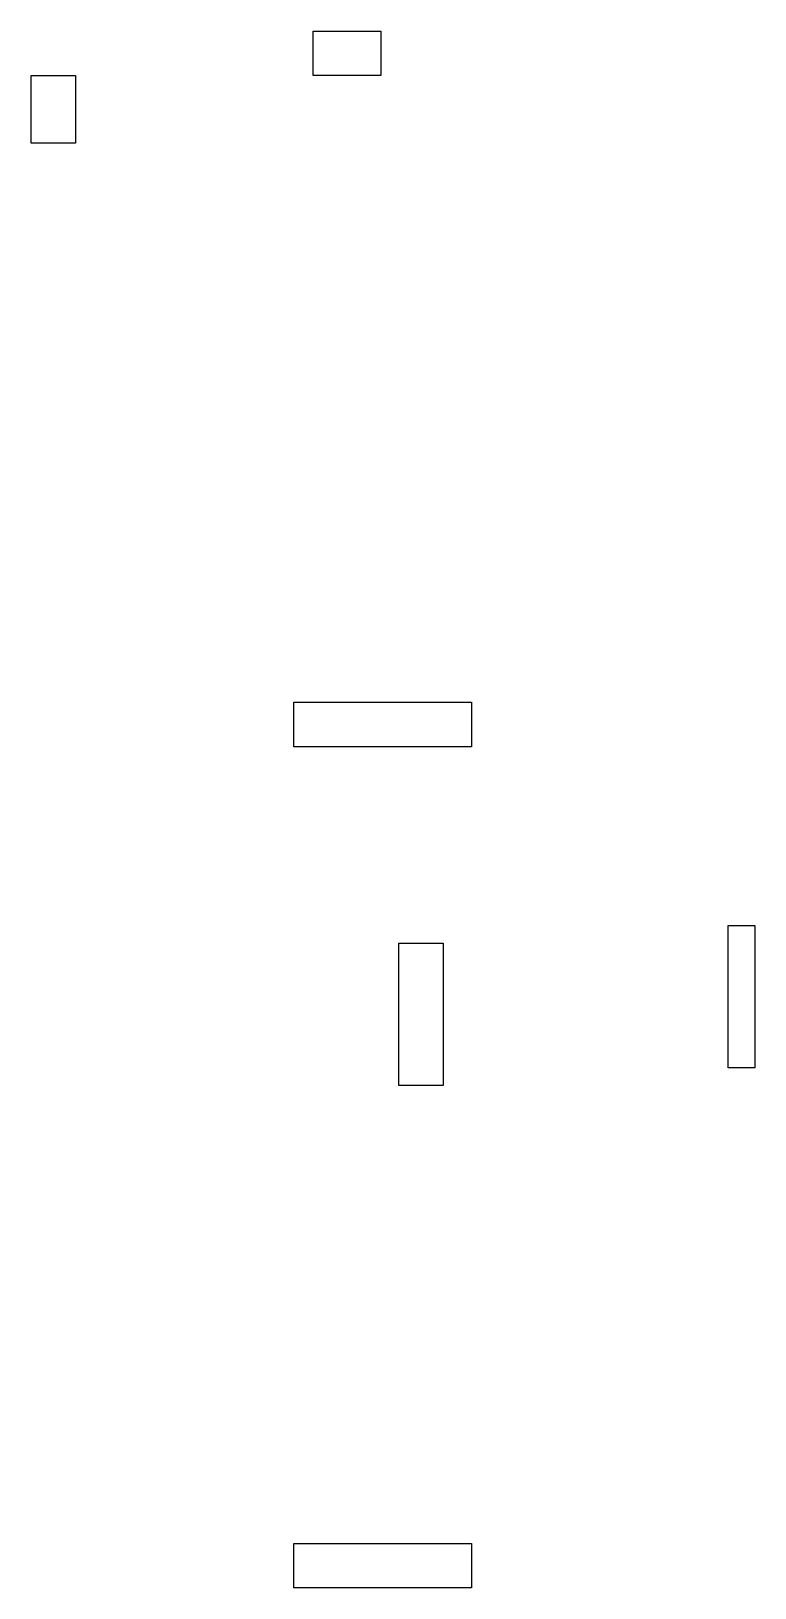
# Model space of a CAD drawing. Header units: metres. Extents: x 2057.2 to 2134.1, y 955.4 to 1040.4.
# Drawn here: x 2057.17 to 2061.25, y 968.23 to 976.99 of the extents above; entities that cross this region are included whole.
import ezdxf

# ---------------------------------------------------------------- set-up
doc = ezdxf.new("R2010")
doc.units = ezdxf.units.M
doc.linetypes.add('ACAD_ISO02W100', pattern=[15, 12, -3])

msp = doc.modelspace()

# ---------------------------------------------------------------- linework, layer by layer
at = {"color": 7}
for p, q in [((2058.7641, 976.7394), (2058.7641, 976.9894)), ((2058.7641, 976.9894), (2059.1441, 976.9894)), ((2059.1441, 976.9894), (2059.1441, 976.7394)), ((2057.175, 976.3594), (2057.175, 976.7394)), ((2057.175, 976.7394), (2057.425, 976.7394)), ((2057.425, 976.7394), (2057.425, 976.3594)), ((2059.1441, 976.7394), (2058.7641, 976.7394)), ((2057.425, 976.3594), (2057.175, 976.3594))]:
    msp.add_line(p, q, dxfattribs=at)
at = {"color": 3, "linetype": 'ACAD_ISO02W100'}
for p, q in [((2058.6555, 973.2127), (2059.6555, 973.2127)), ((2058.6555, 972.9627), (2058.6555, 973.2127)), ((2059.6555, 973.2127), (2059.6555, 972.9627)), ((2059.6555, 972.9627), (2058.6555, 972.9627)), ((2061.1016, 971.1564), (2061.1016, 971.9564)), ((2061.1016, 971.9564), (2061.2516, 971.9564)), ((2061.2516, 971.9564), (2061.2516, 971.1564)), ((2059.2464, 971.0564), (2059.2464, 971.8564)), ((2059.2464, 971.8564), (2059.4964, 971.8564)), ((2059.4964, 971.8564), (2059.4964, 971.0564)), ((2061.2516, 971.1564), (2061.1016, 971.1564)), ((2059.4964, 971.0564), (2059.2464, 971.0564)), ((2058.6555, 968.4792), (2059.6555, 968.4792)), ((2058.6555, 968.2292), (2058.6555, 968.4792)), ((2059.6555, 968.4792), (2059.6555, 968.2292)), ((2059.6555, 968.2292), (2058.6555, 968.2292))]:
    msp.add_line(p, q, dxfattribs=at)

doc.saveas('drawing.dxf')
